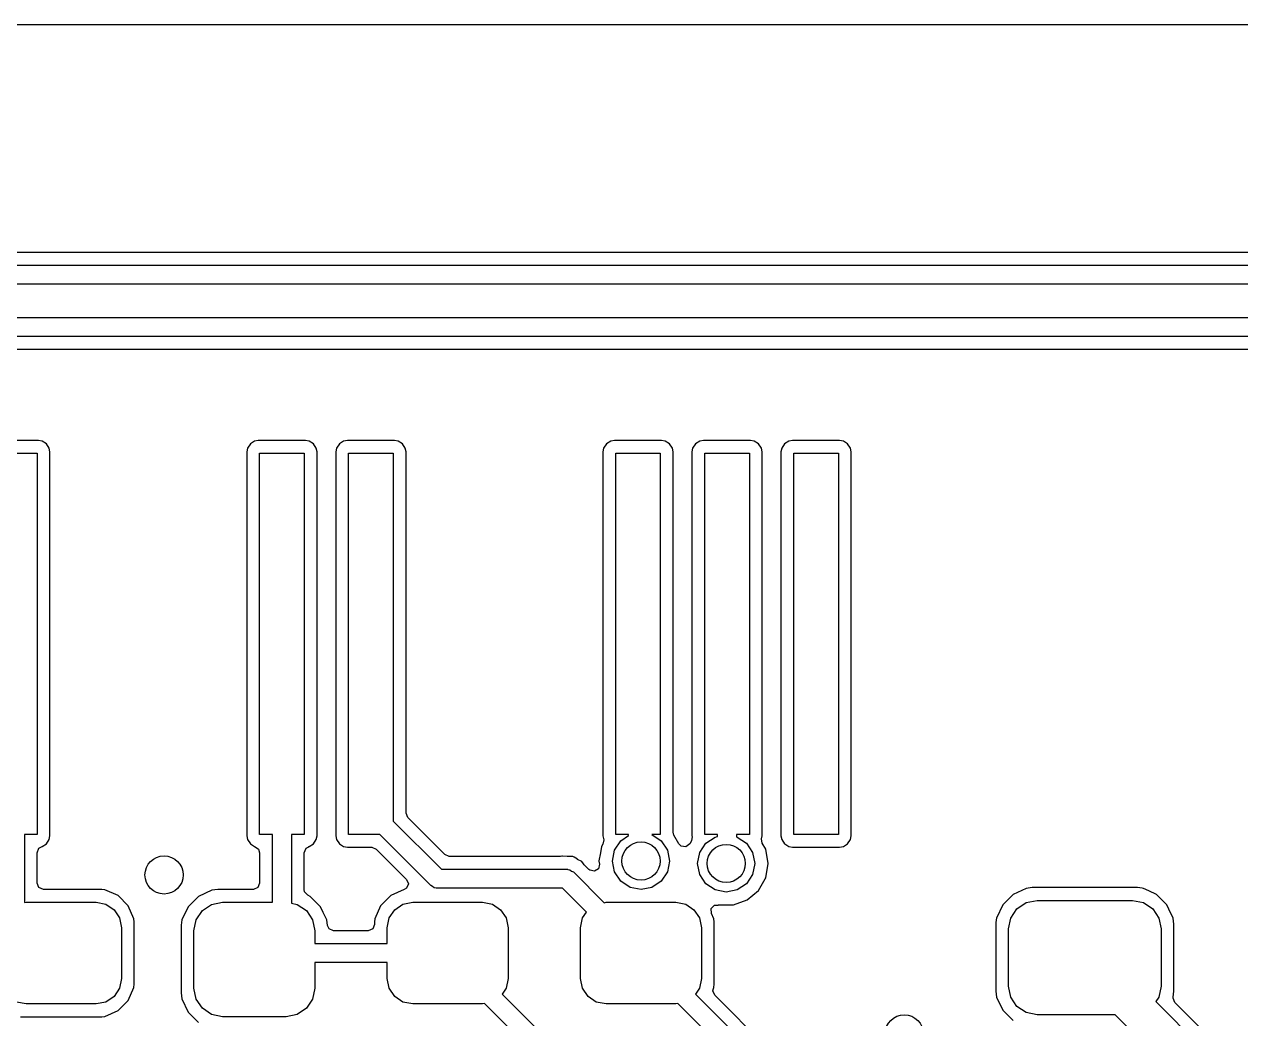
# Model space of a CAD drawing. Extents: x 1.12 to 2.49, y -4.71 to -3.25.
# Drawn here: x 1.6788 to 2.0553, y -3.5559 to -3.248 of the extents above; entities that cross this region are included whole.
import ezdxf

# ---------------------------------------------------------------- set-up
doc = ezdxf.new("R2010")
doc.units = 0
doc.header["$MEASUREMENT"] = 0
doc.layers.add('BLACK', color=7, linetype='CONTINUOUS')

msp = doc.modelspace()

# ---------------------------------------------------------------- linework, layer by layer
at = {"layer": 'BLACK', "linetype": 'CONTINUOUS'}
for p, q in [((1.17212, -3.24814), (2.43107, -3.24803)), ((2.22881, -3.31868), (1.39057, -3.31868)), ((1.38976, -3.32264), (2.23071, -3.32264)), ((2.22949, -3.32854), (1.39099, -3.32854)), ((1.40197, -3.33878), (2.22323, -3.33878)), ((2.22201, -3.34469), (1.40319, -3.34469)), ((1.40563, -3.34864), (2.21957, -3.34864)), ((1.68315, -3.37685), (1.66855, -3.37685)), ((1.6843, -3.37708), (1.68315, -3.37685)), ((1.68561, -3.37795), (1.6843, -3.37708)), ((1.75007, -3.37708), (1.74876, -3.37795)), ((1.75122, -3.37685), (1.75007, -3.37708)), ((1.75007, -3.37708), (1.75007, -3.37708)), ((1.75007, -3.37708), (1.75007, -3.37708)), ((1.75007, -3.37708), (1.75007, -3.37708)), ((1.76582, -3.37685), (1.75122, -3.37685)), ((1.75122, -3.37685), (1.75122, -3.37685)), ((1.75122, -3.37685), (1.75122, -3.37685)), ((1.76698, -3.37708), (1.76582, -3.37685)), ((1.76829, -3.37795), (1.76698, -3.37708)), ((1.77763, -3.37708), (1.77632, -3.37795)), ((1.77878, -3.37685), (1.77763, -3.37708)), ((1.77763, -3.37708), (1.77763, -3.37708)), ((1.77763, -3.37708), (1.77763, -3.37708)), ((1.77763, -3.37708), (1.77763, -3.37708)), ((1.79338, -3.37685), (1.77878, -3.37685)), ((1.77878, -3.37685), (1.77878, -3.37685)), ((1.77878, -3.37685), (1.77878, -3.37685)), ((1.79454, -3.37708), (1.79338, -3.37685)), ((1.79584, -3.37795), (1.79454, -3.37708)), ((1.86031, -3.37708), (1.859, -3.37795)), ((1.86146, -3.37685), (1.86031, -3.37708)), ((1.86031, -3.37708), (1.86031, -3.37708)), ((1.86031, -3.37708), (1.86031, -3.37708)), ((1.86031, -3.37708), (1.86031, -3.37708)), ((1.87606, -3.37685), (1.86146, -3.37685)), ((1.86146, -3.37685), (1.86146, -3.37685)), ((1.86146, -3.37685), (1.86146, -3.37685)), ((1.87721, -3.37708), (1.87606, -3.37685)), ((1.87852, -3.37795), (1.87721, -3.37708)), ((1.88787, -3.37708), (1.88656, -3.37795)), ((1.88902, -3.37685), (1.88787, -3.37708)), ((1.88787, -3.37708), (1.88787, -3.37708)), ((1.88787, -3.37708), (1.88787, -3.37708)), ((1.88787, -3.37708), (1.88787, -3.37708)), ((1.90362, -3.37685), (1.88902, -3.37685)), ((1.88902, -3.37685), (1.88902, -3.37685)), ((1.88902, -3.37685), (1.88902, -3.37685)), ((1.90477, -3.37708), (1.90362, -3.37685)), ((1.90608, -3.37795), (1.90477, -3.37708)), ((1.91542, -3.37708), (1.91412, -3.37795)), ((1.91658, -3.37685), (1.91542, -3.37708)), ((1.91542, -3.37708), (1.91542, -3.37708)), ((1.91542, -3.37708), (1.91542, -3.37708)), ((1.91542, -3.37708), (1.91542, -3.37708)), ((1.93118, -3.37685), (1.91658, -3.37685)), ((1.91658, -3.37685), (1.91658, -3.37685)), ((1.91658, -3.37685), (1.91658, -3.37685)), ((1.93233, -3.37708), (1.93118, -3.37685)), ((1.93364, -3.37795), (1.93233, -3.37708)), ((1.66894, -3.38081), (1.68276, -3.38081)), ((1.68276, -3.38081), (1.68276, -3.49892)), ((1.68648, -3.37926), (1.68561, -3.37795)), ((1.68671, -3.38042), (1.68648, -3.37926)), ((1.68648, -3.37926), (1.68648, -3.37926)), ((1.68648, -3.37926), (1.68648, -3.37926)), ((1.68671, -3.49931), (1.68671, -3.38042)), ((1.74789, -3.37926), (1.74766, -3.38042)), ((1.74766, -3.38042), (1.74766, -3.49931)), ((1.74876, -3.37795), (1.74789, -3.37926)), ((1.74789, -3.37926), (1.74789, -3.37926)), ((1.75161, -3.49892), (1.75161, -3.38081)), ((1.75161, -3.38081), (1.76543, -3.38081)), ((1.76543, -3.38081), (1.76543, -3.49892)), ((1.76916, -3.37926), (1.76829, -3.37795)), ((1.76939, -3.38042), (1.76916, -3.37926)), ((1.76916, -3.37926), (1.76916, -3.37926)), ((1.76916, -3.37926), (1.76916, -3.37926)), ((1.76939, -3.49931), (1.76939, -3.38042)), ((1.77545, -3.37926), (1.77522, -3.38042)), ((1.77522, -3.38042), (1.77522, -3.49931)), ((1.77632, -3.37795), (1.77545, -3.37926)), ((1.77545, -3.37926), (1.77545, -3.37926)), ((1.77917, -3.49892), (1.77917, -3.38081)), ((1.77917, -3.38081), (1.79299, -3.38081)), ((1.79299, -3.38081), (1.79299, -3.49474)), ((1.79672, -3.37926), (1.79584, -3.37795)), ((1.79695, -3.38042), (1.79672, -3.37926)), ((1.79672, -3.37926), (1.79672, -3.37926)), ((1.79672, -3.37926), (1.79672, -3.37926)), ((1.79695, -3.4923), (1.79695, -3.38042)), ((1.85812, -3.37926), (1.85789, -3.38042)), ((1.85789, -3.38042), (1.85789, -3.49931)), ((1.859, -3.37795), (1.85812, -3.37926)), ((1.85812, -3.37926), (1.85812, -3.37926)), ((1.86185, -3.49892), (1.86185, -3.38081)), ((1.86185, -3.38081), (1.87567, -3.38081)), ((1.87567, -3.38081), (1.87567, -3.49892)), ((1.8794, -3.37926), (1.87852, -3.37795)), ((1.87963, -3.38042), (1.8794, -3.37926)), ((1.8794, -3.37926), (1.8794, -3.37926)), ((1.8794, -3.37926), (1.8794, -3.37926)), ((1.87963, -3.49818), (1.87963, -3.38042)), ((1.87963, -3.38042), (1.87963, -3.38042)), ((1.88568, -3.37926), (1.88545, -3.38042)), ((1.88545, -3.38042), (1.88545, -3.49931)), ((1.88656, -3.37795), (1.88568, -3.37926)), ((1.88568, -3.37926), (1.88568, -3.37926)), ((1.88941, -3.49892), (1.88941, -3.38081)), ((1.88941, -3.38081), (1.90323, -3.38081)), ((1.90323, -3.38081), (1.90323, -3.49892)), ((1.90696, -3.37926), (1.90608, -3.37795)), ((1.90718, -3.38042), (1.90696, -3.37926)), ((1.90696, -3.37926), (1.90696, -3.37926)), ((1.90696, -3.37926), (1.90696, -3.37926)), ((1.90719, -3.49931), (1.90718, -3.38042)), ((1.91324, -3.37926), (1.91301, -3.38042)), ((1.91301, -3.38042), (1.91301, -3.49931)), ((1.91412, -3.37795), (1.91324, -3.37926)), ((1.91324, -3.37926), (1.91324, -3.37926)), ((1.91697, -3.49892), (1.91697, -3.38081)), ((1.91697, -3.38081), (1.93079, -3.38081)), ((1.93079, -3.38081), (1.93079, -3.49892)), ((1.93451, -3.37926), (1.93364, -3.37795)), ((1.93474, -3.38042), (1.93451, -3.37926)), ((1.93451, -3.37926), (1.93451, -3.37926)), ((1.93451, -3.37926), (1.93451, -3.37926)), ((1.93474, -3.49931), (1.93474, -3.38042)), ((1.79751, -3.49367), (1.79695, -3.4923)), ((1.80897, -3.50512), (1.79751, -3.49367)), ((1.79299, -3.49474), (1.8079, -3.50965)), ((1.68276, -3.49892), (1.6788, -3.49892)), ((1.6788, -3.49892), (1.6788, -3.51999)), ((1.6843, -3.50264), (1.68561, -3.50177)), ((1.68561, -3.50177), (1.68648, -3.50046)), ((1.68648, -3.50046), (1.68671, -3.49931)), ((1.74766, -3.49931), (1.74766, -3.49931)), ((1.74766, -3.49931), (1.74789, -3.50046)), ((1.74789, -3.50046), (1.74789, -3.50046)), ((1.74789, -3.50046), (1.74789, -3.50046)), ((1.74789, -3.50046), (1.74789, -3.50046)), ((1.74789, -3.50046), (1.74876, -3.50177)), ((1.74876, -3.50177), (1.74876, -3.50177)), ((1.74876, -3.50177), (1.74882, -3.50181)), ((1.74882, -3.50181), (1.75007, -3.50264)), ((1.75557, -3.49892), (1.75161, -3.49892)), ((1.75557, -3.51988), (1.75557, -3.49892)), ((1.76543, -3.49892), (1.76148, -3.49892)), ((1.76148, -3.49892), (1.76148, -3.52021)), ((1.76698, -3.50264), (1.76829, -3.50177)), ((1.76829, -3.50177), (1.76916, -3.50046)), ((1.76916, -3.50046), (1.76939, -3.49931)), ((1.77522, -3.49931), (1.77522, -3.49931)), ((1.77522, -3.49931), (1.77545, -3.50046)), ((1.77545, -3.50046), (1.77545, -3.50046)), ((1.77545, -3.50046), (1.77545, -3.50046)), ((1.77545, -3.50046), (1.77545, -3.50046)), ((1.77545, -3.50046), (1.77632, -3.50177)), ((1.77632, -3.50177), (1.77632, -3.50177)), ((1.77632, -3.50177), (1.77638, -3.50181)), ((1.77638, -3.50181), (1.77763, -3.50264)), ((1.78882, -3.49892), (1.77917, -3.49892)), ((1.80459, -3.51469), (1.78882, -3.49892)), ((1.85789, -3.49931), (1.85789, -3.49931)), ((1.85789, -3.49931), (1.85814, -3.50052)), ((1.85814, -3.50052), (1.85791, -3.50186)), ((1.8615, -3.50372), (1.86342, -3.50084)), ((1.86581, -3.49892), (1.86185, -3.49892)), ((1.86342, -3.50084), (1.86581, -3.49925)), ((1.86581, -3.49925), (1.86581, -3.49892)), ((1.87567, -3.49892), (1.87305, -3.49892)), ((1.87305, -3.49892), (1.87307, -3.49892)), ((1.87307, -3.49892), (1.87595, -3.50084)), ((1.87595, -3.50084), (1.87787, -3.50372)), ((1.87988, -3.49914), (1.87963, -3.49818)), ((1.88142, -3.50181), (1.87988, -3.49914)), ((1.88213, -3.50252), (1.88142, -3.50181)), ((1.88477, -3.50181), (1.88359, -3.50271)), ((1.88528, -3.50091), (1.88477, -3.50181)), ((1.88551, -3.49957), (1.88528, -3.50091)), ((1.88545, -3.49931), (1.88545, -3.49931)), ((1.88545, -3.49931), (1.88545, -3.49931)), ((1.88545, -3.49931), (1.88546, -3.49935)), ((1.88546, -3.49935), (1.88551, -3.49957)), ((1.88788, -3.50448), (1.8898, -3.50161)), ((1.89337, -3.49892), (1.88941, -3.49892)), ((1.8898, -3.50161), (1.89267, -3.49969)), ((1.89267, -3.49969), (1.89337, -3.49955)), ((1.89337, -3.49955), (1.89337, -3.49892)), ((1.90323, -3.49892), (1.89927, -3.49892)), ((1.89927, -3.49892), (1.89927, -3.49965)), ((1.89927, -3.49965), (1.89945, -3.49969)), ((1.89945, -3.49969), (1.90233, -3.50161)), ((1.90233, -3.50161), (1.90425, -3.50448)), ((1.907, -3.50023), (1.90719, -3.49931)), ((1.90722, -3.50157), (1.907, -3.50023)), ((1.90719, -3.49931), (1.90719, -3.49931)), ((1.90829, -3.50342), (1.90722, -3.50157)), ((1.91301, -3.49931), (1.91324, -3.50046)), ((1.91301, -3.49931), (1.91301, -3.49931)), ((1.91324, -3.50046), (1.91324, -3.50046)), ((1.91324, -3.50046), (1.91324, -3.50046)), ((1.91324, -3.50046), (1.91324, -3.50046)), ((1.91324, -3.50046), (1.91412, -3.50177)), ((1.91412, -3.50177), (1.91412, -3.50177)), ((1.91412, -3.50177), (1.91417, -3.50181)), ((1.91417, -3.50181), (1.91542, -3.50264)), ((1.93079, -3.49892), (1.91697, -3.49892)), ((1.93233, -3.50264), (1.93364, -3.50177)), ((1.93364, -3.50177), (1.93451, -3.50046)), ((1.93451, -3.50046), (1.93474, -3.49931)), ((1.93474, -3.49931), (1.93474, -3.49931)), ((1.68276, -3.50453), (1.68332, -3.50317)), ((1.68276, -3.514), (1.68276, -3.50453)), ((1.68332, -3.50317), (1.68413, -3.50274)), ((1.68412, -3.50272), (1.6843, -3.50264)), ((1.68413, -3.50274), (1.68412, -3.50272)), ((1.6843, -3.50264), (1.6843, -3.50264)), ((1.75007, -3.50264), (1.75025, -3.50272)), ((1.75025, -3.50272), (1.75023, -3.50276)), ((1.75023, -3.50276), (1.75129, -3.50346)), ((1.75129, -3.50346), (1.75161, -3.50453)), ((1.75161, -3.50453), (1.75161, -3.514)), ((1.76543, -3.50453), (1.766, -3.50317)), ((1.76543, -3.51598), (1.76543, -3.50453)), ((1.766, -3.50317), (1.76681, -3.50274)), ((1.7668, -3.50272), (1.76698, -3.50264)), ((1.76681, -3.50274), (1.7668, -3.50272)), ((1.76698, -3.50264), (1.76698, -3.50264)), ((1.77763, -3.50264), (1.77763, -3.50264)), ((1.77763, -3.50264), (1.77878, -3.50287)), ((1.77878, -3.50287), (1.78638, -3.50287)), ((1.78638, -3.50287), (1.78774, -3.50344)), ((1.78774, -3.50344), (1.79712, -3.51281)), ((1.81033, -3.50569), (1.80897, -3.50512)), ((1.85713, -3.50453), (1.85668, -3.50707)), ((1.85746, -3.50266), (1.85713, -3.50453)), ((1.85791, -3.50186), (1.85746, -3.50266)), ((1.86083, -3.50711), (1.8615, -3.50372)), ((1.87787, -3.50372), (1.87854, -3.50711)), ((1.88359, -3.50271), (1.88213, -3.50252)), ((1.8872, -3.50787), (1.88788, -3.50448)), ((1.90425, -3.50448), (1.90492, -3.50787)), ((1.90908, -3.50787), (1.90829, -3.50342)), ((1.90829, -3.50342), (1.90829, -3.50342)), ((1.90829, -3.50342), (1.90829, -3.50342)), ((1.91542, -3.50264), (1.91542, -3.50264)), ((1.91542, -3.50264), (1.91658, -3.50287)), ((1.91658, -3.50287), (1.93118, -3.50287)), ((1.93118, -3.50287), (1.93233, -3.50264)), ((1.84476, -3.50569), (1.81033, -3.50569)), ((1.84513, -3.50561), (1.84476, -3.50569)), ((1.84514, -3.50564), (1.84513, -3.50561)), ((1.84537, -3.5056), (1.84514, -3.50564)), ((1.84683, -3.50569), (1.84537, -3.5056)), ((1.84689, -3.50569), (1.84683, -3.50569)), ((1.84836, -3.50569), (1.84689, -3.50569)), ((1.84856, -3.50574), (1.84836, -3.50569)), ((1.84836, -3.50569), (1.84836, -3.50569)), ((1.84877, -3.5058), (1.84856, -3.50574)), ((1.84902, -3.50595), (1.84877, -3.5058)), ((1.84877, -3.5058), (1.84877, -3.5058)), ((1.85002, -3.50656), (1.84902, -3.50595)), ((1.85008, -3.50659), (1.85002, -3.50656)), ((1.85137, -3.50727), (1.85008, -3.50659)), ((1.85188, -3.50801), (1.85137, -3.50727)), ((1.85137, -3.50727), (1.85137, -3.50727)), ((1.85211, -3.50828), (1.85188, -3.50801)), ((1.85357, -3.50975), (1.85211, -3.50828)), ((1.85684, -3.50805), (1.85652, -3.50949)), ((1.85668, -3.50707), (1.85667, -3.50711)), ((1.85667, -3.50711), (1.85684, -3.50805)), ((1.8615, -3.5105), (1.86083, -3.50711)), ((1.87854, -3.50711), (1.87787, -3.5105)), ((1.88788, -3.51126), (1.8872, -3.50787)), ((1.90492, -3.50787), (1.90425, -3.51126)), ((1.90829, -3.51232), (1.90908, -3.50787)), ((1.79712, -3.51281), (1.79768, -3.51418)), ((1.8079, -3.50965), (1.84665, -3.50965)), ((1.84665, -3.50965), (1.84683, -3.50968)), ((1.84683, -3.50968), (1.84691, -3.50966)), ((1.84691, -3.50966), (1.84703, -3.50971)), ((1.84703, -3.50971), (1.84766, -3.50982)), ((1.84766, -3.50982), (1.84816, -3.51024)), ((1.84816, -3.51024), (1.84874, -3.51051)), ((1.84874, -3.51051), (1.85824, -3.52001)), ((1.85383, -3.50996), (1.85357, -3.50975)), ((1.85527, -3.51028), (1.85383, -3.50996)), ((1.85652, -3.50949), (1.85527, -3.51028)), ((1.86342, -3.51337), (1.8615, -3.5105)), ((1.87787, -3.5105), (1.87595, -3.51337)), ((1.8898, -3.51414), (1.88788, -3.51126)), ((1.90425, -3.51126), (1.90233, -3.51414)), ((1.90603, -3.51624), (1.90811, -3.51263)), ((1.90811, -3.51263), (1.90829, -3.51232)), ((1.90829, -3.51232), (1.90829, -3.51232)), ((1.90829, -3.51232), (1.90829, -3.51232)), ((1.68332, -3.51536), (1.68276, -3.514)), ((1.68469, -3.51593), (1.68332, -3.51536)), ((1.70275, -3.51593), (1.68469, -3.51593)), ((1.70374, -3.51604), (1.70275, -3.51593)), ((1.70779, -3.51783), (1.70374, -3.51604)), ((1.73679, -3.51617), (1.73269, -3.51808)), ((1.73866, -3.51593), (1.73679, -3.51617)), ((1.74969, -3.51593), (1.73866, -3.51593)), ((1.73866, -3.51593), (1.73866, -3.51593)), ((1.75105, -3.51536), (1.74969, -3.51593)), ((1.75161, -3.514), (1.75105, -3.51536)), ((1.76555, -3.51664), (1.76543, -3.51598)), ((1.76655, -3.51773), (1.76555, -3.51664)), ((1.79639, -3.51598), (1.79221, -3.51783)), ((1.79712, -3.51554), (1.79639, -3.51597)), ((1.79639, -3.51597), (1.79639, -3.51598)), ((1.79768, -3.51418), (1.79712, -3.51554)), ((1.80517, -3.51496), (1.80459, -3.51469)), ((1.80566, -3.51537), (1.80517, -3.51496)), ((1.8063, -3.51549), (1.80566, -3.51537)), ((1.80642, -3.51554), (1.8063, -3.51549)), ((1.80649, -3.51552), (1.80642, -3.51554)), ((1.80667, -3.51555), (1.80649, -3.51552)), ((1.84543, -3.51555), (1.80667, -3.51555)), ((1.8528, -3.52292), (1.84543, -3.51555)), ((1.8663, -3.51529), (1.86342, -3.51337)), ((1.86969, -3.51596), (1.8663, -3.51529)), ((1.87307, -3.51529), (1.86969, -3.51596)), ((1.87595, -3.51337), (1.87307, -3.51529)), ((1.89267, -3.51606), (1.8898, -3.51414)), ((1.89606, -3.51673), (1.89267, -3.51606)), ((1.89945, -3.51606), (1.89606, -3.51673)), ((1.90233, -3.51414), (1.89945, -3.51606)), ((1.90257, -3.51914), (1.90603, -3.51624)), ((1.98895, -3.51558), (1.98486, -3.51749)), ((1.99082, -3.51533), (1.98895, -3.51558)), ((2.02335, -3.51533), (1.99082, -3.51533)), ((1.99082, -3.51533), (1.99082, -3.51533)), ((2.02485, -3.51553), (2.02335, -3.51533)), ((2.02335, -3.51533), (2.02335, -3.51533)), ((2.02522, -3.51558), (2.02485, -3.51553)), ((2.02692, -3.51637), (2.02522, -3.51558)), ((2.02931, -3.51749), (2.02692, -3.51637)), ((1.6788, -3.51999), (1.67933, -3.51988)), ((1.67933, -3.51988), (1.70098, -3.51988)), ((1.70098, -3.51988), (1.704, -3.52048)), ((1.704, -3.52048), (1.70655, -3.52219)), ((1.71091, -3.52095), (1.70779, -3.51783)), ((1.70779, -3.51783), (1.70779, -3.51783)), ((1.73269, -3.51808), (1.7295, -3.52128)), ((1.73269, -3.51808), (1.73269, -3.51808)), ((1.73389, -3.52248), (1.73677, -3.52056)), ((1.73677, -3.52056), (1.74016, -3.51988)), ((1.74016, -3.51988), (1.75557, -3.51988)), ((1.76148, -3.52021), (1.76323, -3.52056)), ((1.76323, -3.52056), (1.76611, -3.52248)), ((1.76731, -3.51808), (1.76655, -3.51773)), ((1.7705, -3.52128), (1.76731, -3.51808)), ((1.76731, -3.51808), (1.76731, -3.51808)), ((1.79221, -3.51783), (1.78909, -3.52095)), ((1.79345, -3.52219), (1.796, -3.52048)), ((1.796, -3.52048), (1.79902, -3.51988)), ((1.79902, -3.51988), (1.82067, -3.51988)), ((1.82067, -3.51988), (1.82368, -3.52048)), ((1.82368, -3.52048), (1.82624, -3.52219)), ((1.85824, -3.52001), (1.85886, -3.51988)), ((1.85886, -3.51988), (1.88051, -3.51988)), ((1.88051, -3.51988), (1.88353, -3.52048)), ((1.88353, -3.52048), (1.88608, -3.52219)), ((1.89832, -3.52069), (1.90257, -3.51914)), ((1.98486, -3.51749), (1.98166, -3.52069)), ((1.98486, -3.51749), (1.98486, -3.51749)), ((1.98606, -3.52189), (1.98893, -3.51997)), ((1.98893, -3.51997), (1.99232, -3.51929)), ((1.99232, -3.51929), (2.02185, -3.51929)), ((2.02185, -3.51929), (2.02524, -3.51997)), ((2.02524, -3.51997), (2.02811, -3.52189)), ((2.03251, -3.52069), (2.02931, -3.51749)), ((2.02931, -3.51749), (2.02931, -3.51749)), ((1.70655, -3.52219), (1.70826, -3.52474)), ((1.7127, -3.525), (1.71091, -3.52095)), ((1.71091, -3.52095), (1.71091, -3.52095)), ((1.71091, -3.52095), (1.71091, -3.52095)), ((1.7295, -3.52128), (1.72759, -3.52537)), ((1.7295, -3.52128), (1.7295, -3.52128)), ((1.73197, -3.52535), (1.73389, -3.52248)), ((1.76611, -3.52248), (1.76803, -3.52535)), ((1.77133, -3.52305), (1.7705, -3.52128)), ((1.7705, -3.52128), (1.7705, -3.52128)), ((1.7705, -3.52128), (1.7705, -3.52128)), ((1.77241, -3.52537), (1.77133, -3.52305)), ((1.78909, -3.52095), (1.7873, -3.525)), ((1.79174, -3.52474), (1.79345, -3.52219)), ((1.82624, -3.52219), (1.82794, -3.52474)), ((1.85158, -3.52474), (1.8528, -3.52292)), ((1.88608, -3.52219), (1.88779, -3.52474)), ((1.89145, -3.52184), (1.89247, -3.52078)), ((1.89149, -3.52332), (1.89145, -3.52184)), ((1.89223, -3.525), (1.89149, -3.52332)), ((1.89247, -3.52078), (1.89362, -3.52074)), ((1.89362, -3.52074), (1.89364, -3.52066)), ((1.89364, -3.52066), (1.8938, -3.52069)), ((1.8938, -3.52069), (1.8938, -3.52069)), ((1.8938, -3.52069), (1.89832, -3.52069)), ((1.89832, -3.52069), (1.89832, -3.52069)), ((1.98166, -3.52069), (1.97975, -3.52478)), ((1.98166, -3.52069), (1.98166, -3.52069)), ((1.98414, -3.52476), (1.98606, -3.52189)), ((2.02811, -3.52189), (2.03003, -3.52476)), ((2.03312, -3.522), (2.03251, -3.52069)), ((2.03251, -3.52069), (2.03251, -3.52069)), ((2.03251, -3.52069), (2.03251, -3.52069)), ((2.03442, -3.52478), (2.03312, -3.522)), ((1.70826, -3.52474), (1.70886, -3.52776)), ((1.70886, -3.52776), (1.70886, -3.5435)), ((1.71281, -3.52599), (1.7127, -3.525)), ((1.71281, -3.54527), (1.71281, -3.52599)), ((1.72738, -3.52695), (1.72734, -3.52724)), ((1.72734, -3.52724), (1.72734, -3.54796)), ((1.72759, -3.52537), (1.72738, -3.52695)), ((1.72759, -3.52537), (1.72759, -3.52537)), ((1.72759, -3.52537), (1.72759, -3.52537)), ((1.72759, -3.52537), (1.72759, -3.52537)), ((1.7313, -3.52874), (1.73197, -3.52535)), ((1.76803, -3.52535), (1.7687, -3.52874)), ((1.77263, -3.52704), (1.77241, -3.52537)), ((1.77318, -3.52816), (1.77263, -3.52704)), ((1.77454, -3.52872), (1.77318, -3.52816)), ((1.78662, -3.52816), (1.78526, -3.52872)), ((1.78719, -3.52679), (1.78662, -3.52816)), ((1.7873, -3.525), (1.78719, -3.52599)), ((1.78719, -3.52599), (1.78719, -3.52679)), ((1.79114, -3.52776), (1.79174, -3.52474)), ((1.79114, -3.53268), (1.79114, -3.52776)), ((1.82794, -3.52474), (1.82854, -3.52776)), ((1.82854, -3.52776), (1.82854, -3.5435)), ((1.85098, -3.52776), (1.85158, -3.52474)), ((1.85098, -3.5435), (1.85098, -3.52776)), ((1.88779, -3.52474), (1.88839, -3.52776)), ((1.88839, -3.52776), (1.88839, -3.5435)), ((1.89234, -3.52599), (1.89223, -3.525)), ((1.89234, -3.54527), (1.89234, -3.52599)), ((1.97956, -3.52622), (1.97951, -3.52665)), ((1.97951, -3.52665), (1.97951, -3.54737)), ((1.97968, -3.52537), (1.97956, -3.52622)), ((1.97975, -3.52478), (1.97968, -3.52537)), ((1.97975, -3.52478), (1.97975, -3.52478)), ((1.98346, -3.52815), (1.98414, -3.52476)), ((1.98346, -3.54587), (1.98346, -3.52815)), ((2.03003, -3.52476), (2.03071, -3.52815)), ((2.03071, -3.52815), (2.03071, -3.54587)), ((2.03467, -3.52665), (2.03442, -3.52478)), ((2.03442, -3.52478), (2.03442, -3.52478)), ((2.03467, -3.54737), (2.03467, -3.52665)), ((1.7313, -3.54646), (1.7313, -3.52874)), ((1.7687, -3.52874), (1.7687, -3.53268)), ((1.78526, -3.52872), (1.77454, -3.52872)), ((1.7687, -3.53268), (1.79114, -3.53268)), ((1.79114, -3.53858), (1.7687, -3.53858)), ((1.7687, -3.53858), (1.7687, -3.54646)), ((1.79114, -3.5435), (1.79114, -3.53858)), ((1.70826, -3.54652), (1.70655, -3.54907)), ((1.70886, -3.5435), (1.70826, -3.54652)), ((1.71091, -3.55031), (1.7127, -3.54626)), ((1.7127, -3.54626), (1.71281, -3.54527)), ((1.73197, -3.54985), (1.7313, -3.54646)), ((1.7687, -3.54646), (1.76803, -3.54985)), ((1.79174, -3.54652), (1.79114, -3.5435)), ((1.79345, -3.54907), (1.79174, -3.54652)), ((1.82794, -3.54652), (1.82673, -3.54834)), ((1.82854, -3.5435), (1.82794, -3.54652)), ((1.85158, -3.54652), (1.85098, -3.5435)), ((1.85329, -3.54907), (1.85158, -3.54652)), ((1.88779, -3.54652), (1.88657, -3.54834)), ((1.88839, -3.5435), (1.88779, -3.54652)), ((1.89194, -3.54732), (1.89211, -3.54654)), ((1.89211, -3.54654), (1.89223, -3.54626)), ((1.89223, -3.54626), (1.89234, -3.54527)), ((1.98414, -3.54926), (1.98346, -3.54587)), ((2.03071, -3.54587), (2.03003, -3.54926)), ((1.70655, -3.54907), (1.704, -3.55078)), ((1.70779, -3.55343), (1.71091, -3.55031)), ((1.72734, -3.54796), (1.72734, -3.54796)), ((1.72734, -3.54796), (1.72759, -3.54982)), ((1.72759, -3.54982), (1.7295, -3.55392)), ((1.73389, -3.55272), (1.73197, -3.54985)), ((1.76803, -3.54985), (1.76611, -3.55272)), ((1.796, -3.55078), (1.79345, -3.54907)), ((1.82673, -3.54834), (1.84106, -3.56268)), ((1.85584, -3.55078), (1.85329, -3.54907)), ((1.88657, -3.54834), (1.92307, -3.58484)), ((1.89251, -3.54868), (1.89194, -3.54732)), ((1.92415, -3.58032), (1.89251, -3.54868)), ((1.97951, -3.54737), (1.97951, -3.54737)), ((1.97951, -3.54737), (1.97975, -3.54923)), ((1.97975, -3.54923), (1.98166, -3.55333)), ((1.98606, -3.55213), (1.98414, -3.54926)), ((2.03003, -3.54926), (2.02909, -3.55066)), ((2.02909, -3.55066), (2.04906, -3.57063)), ((2.03439, -3.54957), (2.03441, -3.54932)), ((2.03496, -3.55093), (2.03439, -3.54957)), ((2.03441, -3.54932), (2.03442, -3.54923)), ((2.03442, -3.54923), (2.03467, -3.54737)), ((2.03442, -3.54923), (2.03442, -3.54923)), ((1.67933, -3.55138), (1.67632, -3.55078)), ((1.70098, -3.55138), (1.67933, -3.55138)), ((1.704, -3.55078), (1.70098, -3.55138)), ((1.70374, -3.55522), (1.70779, -3.55343)), ((1.7295, -3.55392), (1.7295, -3.55392)), ((1.7295, -3.55392), (1.73269, -3.55712)), ((1.73677, -3.55464), (1.73389, -3.55272)), ((1.76611, -3.55272), (1.76323, -3.55464)), ((1.79902, -3.55138), (1.796, -3.55078)), ((1.82067, -3.55138), (1.79902, -3.55138)), ((1.82129, -3.55125), (1.82067, -3.55138)), ((1.83602, -3.56599), (1.82129, -3.55125)), ((1.85886, -3.55138), (1.85584, -3.55078)), ((1.88051, -3.55138), (1.85886, -3.55138)), ((1.88113, -3.55125), (1.88051, -3.55138)), ((1.91547, -3.58559), (1.88113, -3.55125)), ((1.98166, -3.55333), (1.98166, -3.55333)), ((1.98166, -3.55333), (1.98486, -3.55653)), ((1.98893, -3.55405), (1.98606, -3.55213)), ((1.99232, -3.55472), (1.98893, -3.55405)), ((2.05103, -3.56701), (2.03496, -3.55093)), ((1.67756, -3.55533), (1.70275, -3.55533)), ((1.70275, -3.55533), (1.70374, -3.55522)), ((1.74016, -3.55531), (1.73677, -3.55464)), ((1.75984, -3.55531), (1.74016, -3.55531)), ((1.76323, -3.55464), (1.75984, -3.55531)), ((2.01645, -3.55472), (1.99232, -3.55472)), ((2.03898, -3.57725), (2.01645, -3.55472))]:
    msp.add_line(p, q, dxfattribs=at)
at = {"layer": 'BLACK'}
for centre in [(1.86969, -3.50711), (1.72205, -3.51142), (1.89606, -3.50787), (1.95118, -3.56063)]:
    msp.add_circle(centre, 0.00591, dxfattribs=at)

doc.saveas('drawing.dxf')
